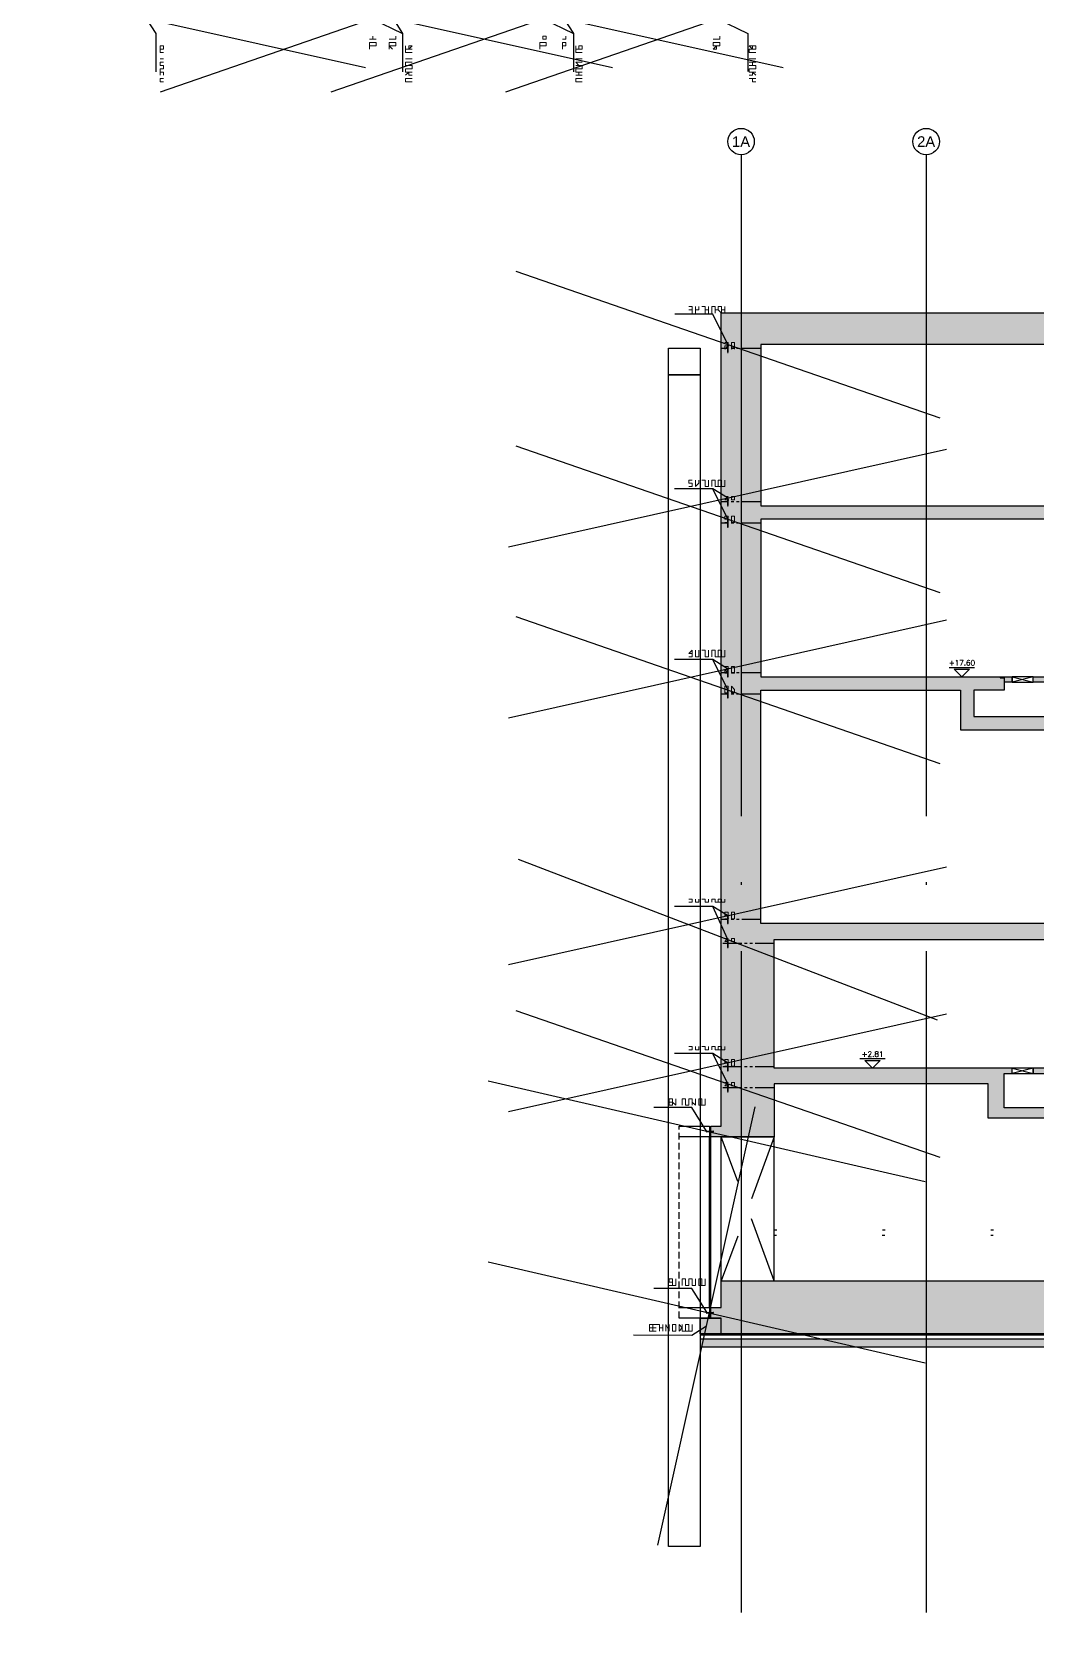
# Model space of a CAD drawing. Header units: inches. Extents: x 400392 to 401495, y 4543971 to 4544133.
# Drawn here: x 400877.8 to 400915.8, y 4543985.5 to 4544046 of the extents above; entities that cross this region are included whole.
import ezdxf
from ezdxf.enums import TextEntityAlignment as Align

# ---------------------------------------------------------------- set-up
doc = ezdxf.new("R2010")
doc.units = ezdxf.units.IN
doc.header["$MEASUREMENT"] = 0
for name, pattern in [('ACAD_ISO05W100', [33, 24, -3, 0, -3, 0, -3]), ('AKS', [3, 2.5, -0.25, 0, -0.25]), ('CIZGI', [0.4, 0.25, -0.15]), ('CONTINU', [0]), ('Dot', [4, 0, -4]), ('HIDDEN', [0.375, 0.25, -0.125]), ('UUC-ST-KAL-I05-101-U-000$0$ACAD_ISO05W100', [33, 24, -3, 0, -3, 0, -3])]:
    doc.linetypes.add(name, pattern=pattern)
for name, color, linetype in [('aks prota', 2, 'AKS'), ('caks prota', 4, 'Continuous'), ('görünüş prota', 4, 'Continuous'), ('inşaat derzi prota', 11, 'Continuous'), ('kesik prota', 2, 'CIZGI'), ('kesit prota', 1, 'Continuous'), ('kesit tarama prota', 252, 'Continuous'), ('kolon tarama prota', 252, 'Continuous'), ('kot prota', 4, 'Continuous'), ('merdiven prota', 2, 'Continuous'), ('not çizgisi prota', 4, 'Continuous'), ('PRT-CST-rc_level', 6, 'Continuous'), ('PRT-CST-rc_levermark', 4, 'Continuous'), ('st_s_su tutucu', 2, 'Continuous'), ('st_s_ölçü', 4, 'Continuous'), ('taks prota', 7, 'Continuous'), ('UUC-ST-KAL-I05-101-U-000$0$st_s_su tutucu', 2, 'Continuous')]:
    doc.layers.add(name, color=color, linetype=linetype)
doc.layers.add('PRT-KD-kazik', color=172, linetype='Continuous', lineweight=25)
doc.styles.add('OLCU', font='romanstw.shx')
doc.styles.add('TAKS', font='Arial Unicode.ttf')
doc.dimstyles.new('1-50', dxfattribs={"dimtxt": 10, "dimasz": 4, "dimexe": 4, "dimexo": 8, "dimgap": 4, "dimtad": 1, "dimdec": 1, "dimrnd": 0.05, "dimzin": 9, "dimdsep": 46, "dimtxsty": 'OLCU', "dimblk1": 'OBLIQUE', "dimblk2": 'OBLIQUE', "dimsah": 1, "dimcen": 2, "dimdle": 4, "dimclrd": 4, "dimclre": 4, "dimclrt": 3, "dimadec": 1, "dimazin": 0, "dimtfac": 1, "dimtdec": 1, "dimtix": 1, "dimtmove": 2, "dimatfit": 3, "dimldrblk": 'OBLIQUE', "dimfxl": 1, "dimtvp": 1, "dimtolj": 1, "dimtzin": 1, "dimarcsym": 0})

# ---------------------------------------------------------------- blocks, each defined once
blk = doc.blocks.new('KOTK5')
at = {"layer": 'PRT-CST-rc_levermark'}
blk.add_line((217, 160), (-213, 160), dxfattribs=at)
blk.add_lwpolyline([(130, 130), (-130, 130), (0, 0)], close=True, dxfattribs=at)
at = {"layer": 'PRT-CST-rc_level', "style": 'OLCU'}
blk.add_attdef('000.00', text='', height=90, dxfattribs=at).set_placement((0, 193), align=Align.CENTER)
blk = doc.blocks.new('_Oblique')
at = {"layer": 'st_s_ölçü', "lineweight": -2}
blk.add_line((-0.5, -0.5), (0.5, 0.5), dxfattribs=at)
blk = doc.blocks.new('D')
at = {"layer": 'st_s_su tutucu', "linetype": 'CONTINU', "ltscale": 0.2}
for p, q in [((-39988, 52508), (-39993, 52508)), ((-39993, 52508), (-39993, 52507)), ((-39993, 52507), (-39991, 52506)), ((-39991, 52499), (-39992, 52499)), ((-39992, 52499), (-39992, 52498)), ((-39992, 52498), (-39991, 52498)), ((-39991, 52489), (-39992, 52489)), ((-39992, 52489), (-39992, 52488)), ((-39992, 52488), (-39991, 52488)), ((-39991, 52479), (-39992, 52479)), ((-39992, 52479), (-39992, 52478)), ((-39992, 52478), (-39991, 52478)), ((-39991, 52506), (-39991, 52499)), ((-39991, 52498), (-39991, 52489)), ((-39991, 52488), (-39991, 52479)), ((-39991, 52469), (-39991, 52478)), ((-39990, 52506), (-39988, 52507)), ((-39990, 52499), (-39990, 52506)), ((-39989, 52499), (-39990, 52499)), ((-39990, 52489), (-39990, 52498)), ((-39990, 52498), (-39989, 52498)), ((-39989, 52489), (-39990, 52489)), ((-39990, 52479), (-39990, 52488)), ((-39990, 52488), (-39989, 52488)), ((-39989, 52479), (-39990, 52479)), ((-39990, 52478), (-39989, 52478)), ((-39990, 52478), (-39990, 52469)), ((-39989, 52498), (-39989, 52499)), ((-39989, 52488), (-39989, 52489)), ((-39989, 52478), (-39989, 52479)), ((-39988, 52507), (-39988, 52508)), ((-39993, 52449), (-39991, 52450)), ((-39993, 52448), (-39993, 52449)), ((-39988, 52448), (-39993, 52448)), ((-39992, 52468), (-39992, 52469)), ((-39992, 52469), (-39991, 52469)), ((-39991, 52468), (-39992, 52468)), ((-39992, 52458), (-39992, 52459)), ((-39992, 52459), (-39991, 52459)), ((-39991, 52458), (-39992, 52458)), ((-39991, 52459), (-39991, 52468)), ((-39991, 52450), (-39991, 52458)), ((-39990, 52469), (-39989, 52469)), ((-39989, 52468), (-39990, 52468)), ((-39990, 52468), (-39990, 52459)), ((-39990, 52459), (-39989, 52459)), ((-39989, 52458), (-39990, 52458)), ((-39990, 52458), (-39990, 52450)), ((-39990, 52450), (-39988, 52449)), ((-39989, 52469), (-39989, 52468)), ((-39989, 52459), (-39989, 52458)), ((-39988, 52449), (-39988, 52448))]:
    blk.add_line(p, q, dxfattribs=at)

msp = doc.modelspace()

# ---------------------------------------------------------------- hatches: boundary and pattern name
at = {"layer": 'kesit tarama prota'}
h = msp.add_hatch(color=256, dxfattribs=at)
h.dxf.hatch_style = 1
h.paths.add_polyline_path([(401009.087, 4544035.373), (400929.311, 4544035.373), (400929.311, 4544037.313), (400924.708, 4544037.313), (400924.708, 4544035.373), (400903.884, 4544035.373), (400903.884, 4544004.623), (400903.484, 4544004.623), (400903.484, 4544004.223), (400905.884, 4544004.223), (400905.884, 4544006.223), (400913.984, 4544006.223), (400913.984, 4544004.923), (400921.521, 4544004.923), (400921.521, 4544006.223), (401005.385, 4544006.223), (401005.385, 4544005.553), (401009.468, 4544005.553), (401009.468, 4544005.953), (401008.787, 4544005.953), (401008.787, 4544021.113), (401009.087, 4544021.113), (401009.087, 4544021.613), (400989.648, 4544021.613), (400989.648, 4544020.313), (400991.689, 4544020.313), (400991.689, 4544021.113), (401005.385, 4544021.113), (401005.385, 4544012.283), (400995.602, 4544012.283), (400995.602, 4544014.583), (400996.293, 4544014.583), (400996.293, 4544014.983), (400973.825, 4544014.983), (400973.825, 4544014.583), (400974.506, 4544014.583), (400974.506, 4544012.283), (400932.632, 4544012.283), (400945.328, 4544019.613), (400948.697, 4544019.613), (400948.697, 4544021.113), (400953.892, 4544021.113), (400953.892, 4544019.613), (400960.192, 4544019.613), (400960.192, 4544021.113), (400978.418, 4544021.113), (400978.418, 4544020.313), (400979.61, 4544020.313), (400979.61, 4544019.613), (400981.917, 4544019.613), (400989.56, 4544016.043), (400989.56, 4544016.62), (400984.759, 4544018.863), (400985.629, 4544018.863), (400986.469, 4544018.478), (400986.469, 4544018.823), (400986.469, 4544018.993), (400986.098, 4544018.993), (400986.098, 4544019.163), (400984.325, 4544019.163), (400984.325, 4544019.333), (400983.955, 4544019.333), (400983.955, 4544019.503), (400983.544, 4544019.503), (400983.544, 4544019.43), (400982.083, 4544020.113), (400980.461, 4544020.113), (400980.461, 4544021.613), (400960.88, 4544021.613), (400968.605, 4544026.073), (400972.627, 4544026.073), (400972.627, 4544027.573), (400978.929, 4544027.573), (400978.929, 4544026.573), (400979.95, 4544026.573), (400979.95, 4544027.573), (401009.087, 4544027.573), (401009.087, 4544028.073), (400969.803, 4544028.073), (400969.803, 4544027.923), (400969.513, 4544027.923), (400969.513, 4544027.753), (400969.223, 4544027.753), (400969.223, 4544027.583), (400968.933, 4544027.583), (400968.933, 4544027.413), (400968.643, 4544027.413), (400968.643, 4544027.243), (400968.353, 4544027.243), (400968.353, 4544027.073), (400968.063, 4544027.073), (400968.063, 4544026.903), (400967.773, 4544026.903), (400967.773, 4544026.733), (400967.483, 4544026.733), (400967.483, 4544026.563), (400967.193, 4544026.563), (400967.193, 4544026.393), (400966.903, 4544026.393), (400966.903, 4544026.223), (400966.613, 4544026.223), (400966.613, 4544026.053), (400966.323, 4544026.053), (400966.323, 4544025.883), (400965.133, 4544025.883), (400965.133, 4544025.713), (400964.843, 4544025.713), (400964.843, 4544025.543), (400964.553, 4544025.543), (400964.553, 4544025.373), (400964.263, 4544025.373), (400964.263, 4544025.203), (400963.973, 4544025.203), (400963.973, 4544025.033), (400963.683, 4544025.033), (400963.683, 4544024.863), (400963.393, 4544024.863), (400963.393, 4544024.693), (400963.103, 4544024.693), (400963.103, 4544024.523), (400962.813, 4544024.523), (400962.813, 4544024.353), (400962.523, 4544024.353), (400962.523, 4544024.183), (400962.233, 4544024.183), (400962.233, 4544024.013), (400961.943, 4544024.013), (400961.943, 4544023.843), (400961.653, 4544023.843), (400961.653, 4544023.673), (400960.463, 4544023.673), (400960.463, 4544023.503), (400960.173, 4544023.503), (400960.173, 4544023.333), (400959.883, 4544023.333), (400959.883, 4544023.163), (400959.593, 4544023.163), (400959.593, 4544022.993), (400959.303, 4544022.993), (400959.303, 4544022.823), (400959.013, 4544022.823), (400959.013, 4544022.653), (400958.723, 4544022.653), (400958.723, 4544022.483), (400958.433, 4544022.483), (400958.433, 4544022.313), (400958.143, 4544022.313), (400958.143, 4544022.143), (400957.853, 4544022.143), (400957.853, 4544021.973), (400957.563, 4544021.973), (400957.563, 4544021.803), (400957.273, 4544021.803), (400957.273, 4544021.613), (400955.517, 4544021.613), (400955.517, 4544021.413), (400957.283, 4544021.413), (400957.283, 4544020.113), (400954.392, 4544020.113), (400954.392, 4544021.413), (400954.717, 4544021.413), (400954.717, 4544021.613), (400947.405, 4544021.613), (400947.405, 4544021.463), (400947.115, 4544021.463), (400947.115, 4544021.293), (400946.825, 4544021.293), (400946.825, 4544021.123), (400946.535, 4544021.123), (400946.535, 4544020.953), (400946.245, 4544020.953), (400946.245, 4544020.783), (400945.955, 4544020.783), (400945.955, 4544020.613), (400945.665, 4544020.613), (400945.665, 4544020.443), (400945.375, 4544020.443), (400945.375, 4544020.273), (400945.085, 4544020.273), (400945.085, 4544020.103), (400944.795, 4544020.103), (400944.795, 4544019.933), (400944.505, 4544019.933), (400944.505, 4544019.763), (400944.215, 4544019.763), (400944.215, 4544019.593), (400943.925, 4544019.593), (400943.925, 4544019.423), (400943.635, 4544019.423), (400943.635, 4544019.253), (400942.435, 4544019.253), (400942.435, 4544019.083), (400942.145, 4544019.083), (400942.145, 4544018.913), (400941.855, 4544018.913), (400941.855, 4544018.743), (400941.565, 4544018.743), (400941.565, 4544018.573), (400941.275, 4544018.573), (400941.275, 4544018.403), (400940.985, 4544018.403), (400940.985, 4544018.233), (400940.695, 4544018.233), (400940.695, 4544018.063), (400940.405, 4544018.063), (400940.405, 4544017.893), (400940.115, 4544017.893), (400940.115, 4544017.723), (400939.825, 4544017.723), (400939.825, 4544017.553), (400939.535, 4544017.553), (400939.535, 4544017.383), (400939.245, 4544017.383), (400939.245, 4544017.213), (400938.955, 4544017.213), (400938.955, 4544017.043), (400938.665, 4544017.043), (400938.665, 4544016.873), (400937.465, 4544016.873), (400937.465, 4544016.703), (400937.175, 4544016.703), (400937.175, 4544016.533), (400936.885, 4544016.533), (400936.885, 4544016.363), (400936.595, 4544016.363), (400936.595, 4544016.193), (400936.305, 4544016.193), (400936.305, 4544016.023), (400936.015, 4544016.023), (400936.015, 4544015.853), (400935.725, 4544015.853), (400935.725, 4544015.683), (400935.435, 4544015.683), (400935.435, 4544015.513), (400935.145, 4544015.513), (400935.145, 4544015.343), (400934.855, 4544015.343), (400934.855, 4544015.173), (400934.565, 4544015.173), (400934.565, 4544015.003), (400934.275, 4544015.003), (400934.275, 4544014.833), (400933.985, 4544014.833), (400933.985, 4544014.663), (400933.695, 4544014.663), (400933.695, 4544014.493), (400932.495, 4544014.493), (400932.495, 4544014.323), (400932.205, 4544014.323), (400932.205, 4544014.153), (400931.915, 4544014.153), (400931.915, 4544013.983), (400931.625, 4544013.983), (400931.625, 4544013.813), (400931.335, 4544013.813), (400931.335, 4544013.643), (400931.045, 4544013.643), (400931.045, 4544013.473), (400930.755, 4544013.473), (400930.755, 4544013.303), (400930.465, 4544013.303), (400930.465, 4544013.133), (400930.175, 4544013.133), (400930.175, 4544012.963), (400929.885, 4544012.963), (400929.885, 4544012.793), (400929.595, 4544012.793), (400929.595, 4544012.623), (400929.305, 4544012.623), (400929.305, 4544012.453), (400929.015, 4544012.453), (400929.015, 4544012.283), (400928.725, 4544012.283), (400928.725, 4544012.113), (400928.435, 4544012.113), (400928.435, 4544011.943), (400927.235, 4544011.943), (400927.235, 4544011.773), (400926.945, 4544011.773), (400926.945, 4544011.603), (400926.655, 4544011.603), (400926.655, 4544011.433), (400926.365, 4544011.433), (400926.365, 4544011.263), (400926.075, 4544011.263), (400926.075, 4544011.093), (400925.785, 4544011.093), (400925.785, 4544010.923), (400925.495, 4544010.923), (400925.495, 4544010.753), (400925.205, 4544010.753), (400925.205, 4544010.583), (400924.915, 4544010.583), (400924.915, 4544010.413), (400924.625, 4544010.413), (400924.625, 4544010.243), (400924.335, 4544010.243), (400924.335, 4544010.073), (400924.045, 4544010.073), (400924.045, 4544009.903), (400923.755, 4544009.903), (400923.755, 4544009.733), (400923.465, 4544009.733), (400923.465, 4544009.563), (400923.175, 4544009.563), (400923.175, 4544009.393), (400921.975, 4544009.393), (400921.975, 4544009.223), (400921.685, 4544009.223), (400921.685, 4544009.053), (400921.395, 4544009.053), (400921.395, 4544008.883), (400921.105, 4544008.883), (400921.105, 4544008.713), (400920.815, 4544008.713), (400920.815, 4544008.543), (400920.525, 4544008.543), (400920.525, 4544008.373), (400920.235, 4544008.373), (400920.235, 4544008.203), (400919.945, 4544008.203), (400919.945, 4544008.033), (400919.655, 4544008.033), (400919.655, 4544007.863), (400919.365, 4544007.863), (400919.365, 4544007.693), (400919.075, 4544007.693), (400919.075, 4544007.523), (400918.785, 4544007.523), (400918.785, 4544007.353), (400918.495, 4544007.353), (400918.495, 4544007.183), (400918.205, 4544007.183), (400918.205, 4544007.013), (400917.915, 4544007.013), (400917.915, 4544006.523), (400917.615, 4544006.523), (400917.615, 4544006.823), (400915.684, 4544006.823), (400915.684, 4544006.623), (400917.415, 4544006.623), (400917.415, 4544006.323), (400917.915, 4544006.323), (400917.915, 4544005.323), (400914.584, 4544005.323), (400914.584, 4544006.623), (400914.884, 4544006.623), (400914.884, 4544006.823), (400905.884, 4544006.823), (400905.884, 4544011.683), (400917.534, 4544011.683), (400917.534, 4544011.283), (400918.734, 4544011.283), (400918.734, 4544012.283), (400905.384, 4544012.283), (400905.384, 4544021.113), (400912.934, 4544021.113), (400912.934, 4544019.613), (400917.668, 4544019.613), (400920.266, 4544021.113), (400934.034, 4544021.113), (400934.034, 4544020.413), (400934.634, 4544020.413), (400934.634, 4544021.613), (400921.132, 4544021.613), (400928.857, 4544026.073), (400932.819, 4544026.073), (400932.819, 4544027.573), (400960.634, 4544027.573), (400960.634, 4544028.073), (400930.015, 4544028.073), (400930.015, 4544027.923), (400929.725, 4544027.923), (400929.725, 4544027.753), (400929.435, 4544027.753), (400929.435, 4544027.583), (400929.145, 4544027.583), (400929.145, 4544027.413), (400928.855, 4544027.413), (400928.855, 4544027.243), (400928.565, 4544027.243), (400928.565, 4544027.073), (400928.275, 4544027.073), (400928.275, 4544026.903), (400927.985, 4544026.903), (400927.985, 4544026.733), (400927.695, 4544026.733), (400927.695, 4544026.563), (400927.405, 4544026.563), (400927.405, 4544026.393), (400927.115, 4544026.393), (400927.115, 4544026.223), (400926.825, 4544026.223), (400926.825, 4544026.053), (400926.535, 4544026.053), (400926.535, 4544025.883), (400925.335, 4544025.883), (400925.335, 4544025.713), (400925.045, 4544025.713), (400925.045, 4544025.543), (400924.755, 4544025.543), (400924.755, 4544025.373), (400924.465, 4544025.373), (400924.465, 4544025.203), (400924.175, 4544025.203), (400924.175, 4544025.033), (400923.885, 4544025.033), (400923.885, 4544024.863), (400923.595, 4544024.863), (400923.595, 4544024.693), (400923.305, 4544024.693), (400923.305, 4544024.523), (400923.015, 4544024.523), (400923.015, 4544024.353), (400922.725, 4544024.353), (400922.725, 4544024.183), (400922.435, 4544024.183), (400922.435, 4544024.013), (400922.145, 4544024.013), (400922.145, 4544023.843), (400921.855, 4544023.843), (400921.855, 4544023.673), (400920.655, 4544023.673), (400920.655, 4544023.503), (400920.365, 4544023.503), (400920.365, 4544023.333), (400920.075, 4544023.333), (400920.075, 4544023.163), (400919.785, 4544023.163), (400919.785, 4544022.993), (400919.495, 4544022.993), (400919.495, 4544022.823), (400919.205, 4544022.823), (400919.205, 4544022.653), (400918.915, 4544022.653), (400918.915, 4544022.483), (400918.625, 4544022.483), (400918.625, 4544022.313), (400918.335, 4544022.313), (400918.335, 4544022.143), (400918.045, 4544022.143), (400918.045, 4544021.973), (400917.755, 4544021.973), (400917.755, 4544021.803), (400917.465, 4544021.803), (400917.465, 4544021.613), (400915.684, 4544021.613), (400915.684, 4544021.413), (400917.475, 4544021.413), (400917.475, 4544020.113), (400913.434, 4544020.113), (400913.434, 4544021.113), (400914.584, 4544021.113), (400914.584, 4544021.413), (400914.884, 4544021.413), (400914.884, 4544021.613), (400905.384, 4544021.613), (400905.384, 4544027.573), (400917.534, 4544027.573), (400917.534, 4544027.073), (400918.134, 4544027.073), (400918.134, 4544028.073), (400905.384, 4544028.073), (400905.384, 4544034.173), (400925.208, 4544034.173), (400925.208, 4544036.813), (400928.811, 4544036.813), (400928.811, 4544034.173), (401009.087, 4544034.173)])
h.paths.add_polyline_path([(400932.319, 4544027.873), (400932.319, 4544026.573), (400928.108, 4544026.573), (400930.325, 4544027.873)], flags=16)
h.paths.add_polyline_path([(400926.545, 4544025.683), (400926.545, 4544025.316), (400922.165, 4544022.787), (400922.165, 4544023.623), (400925.679, 4544025.683)], flags=16)
h.paths.add_polyline_path([(400945.498, 4544020.113), (400947.715, 4544021.413), (400948.197, 4544021.413), (400948.197, 4544020.113)], flags=16)
h.paths.add_polyline_path([(400937.809, 4544016.673), (400938.665, 4544016.673), (400938.665, 4544016.343), (400933.995, 4544013.647), (400933.995, 4544014.437)], flags=16)
h.paths.add_polyline_path([(400921.865, 4544023.473), (400921.865, 4544022.614), (400917.775, 4544020.252), (400917.775, 4544021.583), (400920.999, 4544023.473)], flags=16)
h.paths.add_polyline_path([(400933.695, 4544014.293), (400933.695, 4544013.474), (400931.632, 4544012.283), (400929.978, 4544012.283), (400929.978, 4544012.615), (400932.839, 4544014.293)], flags=16)
h.paths.add_polyline_path([(400959.62, 4544011.683), (400959.62, 4544011.283), (401005.385, 4544011.283), (401005.385, 4544006.823), (400921.521, 4544006.823), (400929.938, 4544011.683), (400932.634, 4544011.683), (400932.634, 4544011.283), (400933.234, 4544011.283), (400933.234, 4544011.683)], flags=16)
h.paths.add_polyline_path([(400928.445, 4544011.743), (400928.445, 4544011.398), (400923.475, 4544008.529), (400923.475, 4544009.337), (400927.579, 4544011.743)], flags=16)
h.paths.add_polyline_path([(400957.583, 4544021.583), (400960.808, 4544023.473), (400961.653, 4544023.473), (400961.653, 4544022.637), (400959.692, 4544021.505), (400959.692, 4544020.113), (400957.583, 4544020.113)], flags=16)
h.paths.add_polyline_path([(400961.953, 4544023.617), (400965.478, 4544025.683), (400966.323, 4544025.683), (400966.323, 4544025.333), (400961.953, 4544022.81)], flags=16)
h.paths.add_polyline_path([(400923.175, 4544009.193), (400923.175, 4544008.356), (400920.721, 4544006.938), (400920.721, 4544005.323), (400918.215, 4544005.323), (400918.215, 4544006.787), (400922.319, 4544009.193)], flags=16)
h.paths.add_polyline_path([(400968.471, 4544026.91), (400970.113, 4544027.873), (400972.127, 4544027.873), (400972.127, 4544026.573), (400968.471, 4544026.573)], flags=16)
h.paths.add_polyline_path([(400975.016, 4544014.583), (400995.093, 4544014.583), (400995.093, 4544012.283), (400975.016, 4544012.283)], flags=16)
h = msp.add_hatch(color=256, dxfattribs=at)
h.dxf.hatch_style = 1
h.paths.add_polyline_path([(401009.468, 4543997.981), (401008.787, 4543997.981), (401008.787, 4543998.773), (400905.52, 4543998.773), (400905.384, 4543998.773), (400905.384, 4543998.773), (400903.884, 4543998.773), (400903.884, 4543997.773), (400903.484, 4543997.773), (400903.484, 4543997.373), (400903.884, 4543997.373), (400903.884, 4543996.773), (400973.295, 4543996.773), (400973.57, 4543996.223), (400996.538, 4543996.223), (400996.813, 4543996.773), (401008.787, 4543996.773), (401008.787, 4543997.581), (401009.468, 4543997.581)])
h = msp.add_hatch(color=256, dxfattribs=at)
h.dxf.hatch_style = 1
h.paths.add_polyline_path([(400903.884, 4543997.373), (400903.084, 4543997.373), (400903.084, 4543996.773), (400903.884, 4543996.773)])
h = msp.add_hatch(dxfattribs=at)
h.set_pattern_fill('AR-CONC', color=253, scale=0.001)
h.set_pattern_definition([(50, (401077.21183, 4543690.58115), (0.18218467, -0.015939086), [0.01905, -0.20955]), (355, (401077.21183, 4543690.58115), (-0.03524342, 0.19105685), [0.01524, -0.16764058]), (100.451445, (401077.22701, 4543690.57982), (0.14694125, 0.17511775), [0.01619001, -0.17809024]), (46.1842, (401077.21183, 4543690.63195), (0.27107904, -0.04204233), [0.028575, -0.314325]), (96.63556, (401077.23442, 4543690.62845), (0.23740413, 0.24742612), [0.02428502, -0.2671356]), (351.18415, (401077.21183, 4543690.63195), (0.23740413, 0.24742612), [0.02285997, -0.25145973]), (21, (401077.23723, 4543690.61925), (0.15161439, -0.1022652), [0.01905, -0.20955]), (326, (401077.23723, 4543690.61925), (0.06180203, 0.18418797), [0.01524, -0.16764]), (71.451445, (401077.24986, 4543690.61073), (0.21341642, 0.08192277), [0.01619001, -0.17808994]), (37.5, (401077.21183, 4543690.58115), (0.003088603, 0.084555039), [0, -0.165608, 0, -0.17018, 0, -0.168275]), (7.5, (401077.21183, 4543690.58115), (0.066819663, 0.100180575), [0, -0.097028, 0, -0.161798, 0, -0.064135]), (327.5, (401077.15519, 4543690.58115), (0.135590595, -0.005728744), [0, -0.0635, 0, -0.19812, 0, -0.26289]), (317.5, (401077.12979, 4543690.58115), (0.14812918, 0.02542649), [0, -0.08255, 0, -0.131572, 0, -0.18669])])
h.paths.add_polyline_path([(400996.847, 4543995.723), (400997.122, 4543996.273), (401009.587, 4543996.273), (401009.587, 4543996.573), (400996.936, 4543996.573), (400996.661, 4543996.023), (400973.447, 4543996.023), (400973.172, 4543996.573), (400903.084, 4543996.573), (400903.084, 4543996.273), (400972.986, 4543996.273), (400973.261, 4543995.723)])

# ---------------------------------------------------------------- linework, layer by layer
at = {"layer": 'aks prota', "ltscale": 10}
for p, q in [((400904.634, 4544041.346), (400904.634, 4543985.541)), ((400911.634, 4544041.346), (400911.634, 4543985.541))]:
    msp.add_line(p, q, dxfattribs=at)
at = {"layer": 'caks prota', "ltscale": 0.05}
for centre in [(400904.634, 4544041.846), (400911.634, 4544041.846)]:
    msp.add_circle(centre, 0.5, dxfattribs=at)
at = {"layer": 'görünüş prota', "color": 4}
msp.add_line((400905.884, 4543998.773), (400905.884, 4544004.223), dxfattribs=at)
at = {"layer": 'görünüş prota', "color": 4, "linetype": 'Dot'}
for p, q in [((400905.874, 4544000.502), (401005.374, 4544000.502)), ((400905.884, 4544000.703), (401005.385, 4544000.703))]:
    msp.add_line(p, q, dxfattribs=at)
at = {"layer": 'görünüş prota', "color": 4}
for points in [[(400915.684, 4544021.613), (400914.884, 4544021.613)], [(400914.884, 4544021.413), (400915.684, 4544021.413)], [(400915.684, 4544006.823), (400914.884, 4544006.823)], [(400914.884, 4544006.623), (400915.684, 4544006.623)], [(400903.484, 4543997.773), (400903.484, 4544004.223)], [(400903.884, 4543998.773), (400903.884, 4544004.223)]]:
    msp.add_lwpolyline(points, dxfattribs=at)
at = {"layer": 'görünüş prota'}
for points in [[(400903.884, 4543996.773), (400903.084, 4543996.773), (400903.084, 4543996.273)], [(401009.587, 4543996.723), (400996.844, 4543996.723), (400996.569, 4543996.173), (400973.539, 4543996.173), (400973.264, 4543996.723), (400903.084, 4543996.723)], [(401009.587, 4543996.573), (400996.936, 4543996.573), (400996.661, 4543996.023), (400973.447, 4543996.023), (400973.172, 4543996.573), (400903.084, 4543996.573)], [(401009.587, 4543996.273), (400997.122, 4543996.273), (400996.847, 4543995.723), (400973.261, 4543995.723), (400972.986, 4543996.273), (400903.084, 4543996.273)]]:
    msp.add_lwpolyline(points, dxfattribs=at)
at = {"layer": 'inşaat derzi prota', "linetype": 'ACAD_ISO05W100', "ltscale": 0.03}
for points in [[(400905.384, 4544034.023), (400903.884, 4544034.023)], [(400905.384, 4544028.223), (400903.884, 4544028.223)], [(400905.384, 4544027.423), (400903.884, 4544027.423)], [(400905.384, 4544021.763), (400903.884, 4544021.763)], [(400905.384, 4544020.963), (400903.884, 4544020.963)], [(400905.384, 4544012.433), (400903.884, 4544012.433)], [(400905.884, 4544011.533), (400903.884, 4544011.533)], [(400905.884, 4544006.873), (400903.884, 4544006.873)], [(400905.884, 4544006.073), (400903.884, 4544006.073)]]:
    msp.add_lwpolyline(points, dxfattribs=at)
at = {"layer": 'kesik prota', "ltscale": 10}
for points in [[(400914.884, 4544021.613), (400915.684, 4544021.413), (400915.684, 4544021.613), (400914.884, 4544021.413), (400914.884, 4544021.613)], [(400914.884, 4544006.823), (400915.684, 4544006.623), (400915.684, 4544006.823), (400914.884, 4544006.623), (400914.884, 4544006.823)], [(400905.884, 4543998.773), (400903.884, 4544004.223), (400905.884, 4544004.223), (400903.884, 4543998.773)]]:
    msp.add_lwpolyline(points, dxfattribs=at)
at = {"layer": 'kesit prota', "color": 1}
for p, q in [((400903.884, 4544004.623), (400903.884, 4544035.373)), ((400913.984, 4544006.223), (400905.884, 4544006.223)), ((400905.884, 4544006.223), (400905.884, 4544004.223)), ((400913.984, 4544004.923), (400913.984, 4544006.223)), ((400921.521, 4544004.923), (400913.984, 4544004.923)), ((400903.484, 4544004.223), (400903.484, 4544004.623)), ((400903.484, 4544004.623), (400903.884, 4544004.623)), ((400905.884, 4544004.223), (400903.484, 4544004.223))]:
    msp.add_line(p, q, dxfattribs=at)
for points in [[(400903.884, 4544035.373), (400924.708, 4544035.373), (400924.708, 4544037.313), (400929.311, 4544037.313), (400929.311, 4544035.373), (401009.087, 4544035.373), (401009.087, 4544034.173), (400928.811, 4544034.173), (400928.811, 4544036.813)], [(400928.811, 4544036.813), (400925.208, 4544036.813), (400925.208, 4544034.173), (400905.384, 4544034.173), (400905.384, 4544028.073), (400918.134, 4544028.073), (400918.134, 4544027.073), (400917.534, 4544027.073), (400917.534, 4544027.573)], [(400917.534, 4544027.573), (400905.384, 4544027.573), (400905.384, 4544021.613), (400914.884, 4544021.613), (400914.884, 4544021.413), (400914.584, 4544021.413), (400914.584, 4544021.113), (400913.434, 4544021.113), (400913.434, 4544020.113), (400917.475, 4544020.113)], [(400918.734, 4544012.283), (400905.384, 4544012.283), (400905.384, 4544021.113), (400912.934, 4544021.113), (400912.934, 4544019.613), (400917.668, 4544019.613)], [(400917.475, 4544021.413), (400915.684, 4544021.413), (400915.684, 4544021.613), (400917.465, 4544021.613)], [(400917.915, 4544005.323), (400914.584, 4544005.323), (400914.584, 4544006.623), (400914.884, 4544006.623), (400914.884, 4544006.823), (400905.884, 4544006.823), (400905.884, 4544011.683), (400917.534, 4544011.683)], [(400917.615, 4544006.823), (400915.684, 4544006.823), (400915.684, 4544006.623), (400917.415, 4544006.623)], [(400903.884, 4543997.373), (400903.484, 4543997.373), (400903.484, 4543997.773), (400903.884, 4543997.773), (400903.884, 4543998.773), (400905.384, 4543998.773), (400905.384, 4543998.773), (401008.787, 4543998.773), (401008.787, 4543997.981), (401009.468, 4543997.981), (401009.468, 4543997.581), (401008.787, 4543997.581), (401008.787, 4543996.773), (400996.813, 4543996.773), (400996.538, 4543996.223), (400973.57, 4543996.223)], [(400903.884, 4543996.773), (400903.084, 4543996.773), (400903.084, 4543997.373), (400903.884, 4543997.373)], [(400973.57, 4543996.223), (400973.295, 4543996.773), (400903.884, 4543996.773), (400903.884, 4543997.373)]]:
    msp.add_lwpolyline(points, dxfattribs=at)
at = {"layer": 'kolon tarama prota'}
msp.add_line((400903.434, 4543997.773), (400903.434, 4544004.223), dxfattribs=at)
for points in [[(400902.297, 4544004.623), (400903.434, 4544004.623), (400903.434, 4544004.223), (400902.297, 4544004.223)], [(400902.297, 4543997.773), (400903.434, 4543997.773), (400903.434, 4543997.373), (400902.297, 4543997.373)]]:
    msp.add_lwpolyline(points, dxfattribs=at)
at = {"layer": 'kolon tarama prota', "linetype": 'HIDDEN'}
msp.add_lwpolyline([(400902.297, 4543997.373), (400902.297, 4544004.623)], dxfattribs=at)
at = {"layer": 'merdiven prota', "linetype": 'HIDDEN', "ltscale": 10}
msp.add_lwpolyline([(400914.439, 4544021.613), (400914.439, 4544021.573), (400914.584, 4544021.573), (400914.584, 4544021.413)], dxfattribs=at)
at = {"layer": 'PRT-KD-kazik', "color": 3}
for points in [[(400901.884, 4544034.033), (400903.084, 4544034.033), (400903.084, 4544033.033), (400901.884, 4544033.033)], [(400901.884, 4544033.033), (400903.084, 4544033.033), (400903.084, 4543988.733), (400901.884, 4543988.733)]]:
    msp.add_lwpolyline(points, close=True, dxfattribs=at)
at = {"layer": 'st_s_ölçü', "color": 6, "lineweight": 0}
for points in [[(400890.706, 4544045.838), (400890.706, 4544045.714), (400890.706, 4544045.838), (400890.706, 4544045.714), (400890.83, 4544045.714), (400890.706, 4544045.714), (400890.582, 4544045.714)], [(400891.573, 4544045.838), (400891.573, 4544045.714), (400891.573, 4544045.838), (400891.573, 4544045.714), (400891.449, 4544045.714)], [(400897.142, 4544045.838), (400897.142, 4544045.714), (400897.142, 4544045.838), (400897.266, 4544045.838), (400897.266, 4544045.714), (400897.142, 4544045.714)], [(400898.008, 4544045.838), (400898.008, 4544045.714), (400898.008, 4544045.838), (400898.008, 4544045.714), (400897.884, 4544045.714)], [(400903.825, 4544045.838), (400903.825, 4544045.714), (400903.825, 4544045.838), (400903.825, 4544045.714), (400903.701, 4544045.714)], [(400882.786, 4544045.343), (400882.786, 4544045.466), (400882.662, 4544045.466), (400882.662, 4544045.343), (400882.662, 4544045.466)], [(400882.786, 4544045.343), (400882.662, 4544045.343), (400882.662, 4544045.219), (400882.786, 4544045.219)], [(400891.449, 4544045.59), (400891.325, 4544045.59)], [(400891.449, 4544045.343), (400891.325, 4544045.466), (400891.325, 4544045.343)], [(400892.068, 4544045.343), (400892.191, 4544045.466), (400892.068, 4544045.466), (400892.068, 4544045.343), (400891.944, 4544045.343), (400891.944, 4544045.466)], [(400892.191, 4544045.343), (400891.944, 4544045.343), (400891.944, 4544045.219), (400892.191, 4544045.219)], [(400898.627, 4544045.343), (400898.627, 4544045.466), (400898.503, 4544045.466), (400898.503, 4544045.343), (400898.379, 4544045.343), (400898.379, 4544045.466)], [(400898.627, 4544045.343), (400898.503, 4544045.343), (400898.379, 4544045.343), (400898.379, 4544045.219), (400898.503, 4544045.219), (400898.627, 4544045.219)], [(400905.186, 4544045.343), (400905.186, 4544045.466), (400905.062, 4544045.466), (400905.062, 4544045.343), (400904.939, 4544045.466), (400905.062, 4544045.466)], [(400905.186, 4544045.343), (400905.062, 4544045.343), (400904.939, 4544045.343), (400904.939, 4544045.219), (400905.062, 4544045.219), (400905.186, 4544045.219)], [(400882.786, 4544044.971), (400882.662, 4544044.971)], [(400882.786, 4544044.847), (400882.662, 4544044.847), (400882.662, 4544044.724), (400882.786, 4544044.724)], [(400882.786, 4544044.724), (400882.662, 4544044.724)], [(400882.786, 4544044.724), (400882.786, 4544044.6)], [(400892.191, 4544044.971), (400891.944, 4544044.971)], [(400892.191, 4544044.847), (400891.944, 4544044.847), (400891.944, 4544044.724), (400892.191, 4544044.724)], [(400892.191, 4544044.724), (400891.944, 4544044.724)], [(400892.191, 4544044.724), (400892.191, 4544044.6)], [(400898.627, 4544044.971), (400898.379, 4544044.971)], [(400898.627, 4544044.847), (400898.503, 4544044.847), (400898.379, 4544044.847), (400898.503, 4544044.724), (400898.627, 4544044.724)], [(400898.627, 4544044.724), (400898.379, 4544044.724)], [(400898.627, 4544044.724), (400898.627, 4544044.6)], [(400905.186, 4544044.971), (400904.939, 4544044.971)], [(400905.186, 4544044.847), (400905.062, 4544044.847), (400904.939, 4544044.847), (400905.062, 4544044.847), (400905.062, 4544044.724), (400905.186, 4544044.724)], [(400905.186, 4544044.724), (400904.939, 4544044.724)], [(400905.186, 4544044.724), (400905.186, 4544044.6)], [(400882.786, 4544044.6), (400882.662, 4544044.6), (400882.662, 4544044.476), (400882.786, 4544044.476)], [(400882.786, 4544044.352), (400882.786, 4544044.476), (400882.662, 4544044.476), (400882.662, 4544044.352)], [(400882.786, 4544044.229), (400882.662, 4544044.229), (400882.662, 4544044.105), (400882.786, 4544044.105)], [(400892.191, 4544044.6), (400891.944, 4544044.6), (400891.944, 4544044.476), (400892.191, 4544044.476)], [(400892.068, 4544044.352), (400892.191, 4544044.352), (400892.068, 4544044.352), (400892.068, 4544044.476), (400891.944, 4544044.352)], [(400892.191, 4544044.229), (400891.944, 4544044.229), (400891.944, 4544044.105), (400892.191, 4544044.105)], [(400898.627, 4544044.6), (400898.503, 4544044.6), (400898.379, 4544044.6), (400898.379, 4544044.476), (400898.503, 4544044.476), (400898.627, 4544044.476)], [(400898.627, 4544044.229), (400898.503, 4544044.229), (400898.379, 4544044.229), (400898.379, 4544044.105), (400898.503, 4544044.105), (400898.627, 4544044.105)], [(400905.186, 4544044.6), (400905.062, 4544044.6), (400904.939, 4544044.6), (400904.939, 4544044.476), (400905.062, 4544044.476), (400905.186, 4544044.476)], [(400905.186, 4544044.352), (400905.062, 4544044.476), (400905.062, 4544044.352), (400904.939, 4544044.352), (400905.062, 4544044.352)], [(400905.186, 4544044.229), (400905.062, 4544044.229), (400904.939, 4544044.229), (400905.062, 4544044.229), (400905.062, 4544044.105), (400905.186, 4544044.105)], [(400902.782, 4544035.612), (400902.659, 4544035.612), (400902.782, 4544035.612), (400902.782, 4544035.488), (400902.782, 4544035.364), (400902.782, 4544035.488), (400902.659, 4544035.488)], [(400902.906, 4544035.612), (400902.906, 4544035.488), (400902.906, 4544035.364), (400902.906, 4544035.488), (400903.03, 4544035.488), (400903.03, 4544035.612)], [(400903.154, 4544035.612), (400903.277, 4544035.612)], [(400903.277, 4544035.612), (400903.277, 4544035.364)], [(400903.277, 4544035.612), (400903.277, 4544035.488), (400903.401, 4544035.488), (400903.401, 4544035.364), (400903.401, 4544035.488), (400903.401, 4544035.612)], [(400903.525, 4544035.612), (400903.525, 4544035.364)], [(400903.525, 4544035.612), (400903.649, 4544035.612)], [(400903.649, 4544035.612), (400903.649, 4544035.488), (400903.649, 4544035.364), (400903.649, 4544035.488), (400903.773, 4544035.488), (400903.773, 4544035.612)], [(400903.896, 4544035.612), (400903.773, 4544035.612), (400903.773, 4544035.488), (400903.896, 4544035.364), (400903.896, 4544035.488)], [(400903.896, 4544035.612), (400903.896, 4544035.488), (400904.02, 4544035.488), (400904.02, 4544035.364), (400904.02, 4544035.488), (400904.02, 4544035.612)], [(400904.02, 4544034.251), (400904.144, 4544034.251), (400904.144, 4544034.127), (400904.02, 4544034.127)], [(400902.782, 4544029.053), (400902.659, 4544029.053), (400902.659, 4544028.929), (400902.782, 4544028.929), (400902.782, 4544028.805), (400902.659, 4544028.805)], [(400902.906, 4544029.053), (400902.906, 4544028.929), (400902.906, 4544028.805), (400903.03, 4544028.929), (400903.03, 4544029.053)], [(400903.154, 4544029.053), (400903.277, 4544029.053)], [(400903.277, 4544029.053), (400903.277, 4544028.805)], [(400903.277, 4544029.053), (400903.277, 4544028.929), (400903.277, 4544028.805), (400903.401, 4544028.805), (400903.401, 4544028.929), (400903.401, 4544029.053)], [(400903.525, 4544029.053), (400903.525, 4544028.805)], [(400903.525, 4544029.053), (400903.649, 4544029.053)], [(400903.649, 4544029.053), (400903.649, 4544028.929), (400903.649, 4544028.805), (400903.773, 4544028.805), (400903.773, 4544028.929), (400903.773, 4544029.053)], [(400903.896, 4544029.053), (400903.896, 4544028.929), (400903.896, 4544028.805), (400904.02, 4544028.805), (400904.02, 4544028.929), (400904.02, 4544029.053)], [(400904.02, 4544028.434), (400904.144, 4544028.434), (400904.02, 4544028.31)], [(400902.782, 4544022.493), (400902.782, 4544022.617), (400902.659, 4544022.493), (400902.782, 4544022.493), (400902.782, 4544022.37), (400902.659, 4544022.37)], [(400902.906, 4544022.617), (400902.906, 4544022.37), (400903.03, 4544022.37), (400903.03, 4544022.617)], [(400903.154, 4544022.617), (400903.277, 4544022.617)], [(400903.277, 4544022.617), (400903.277, 4544022.37)], [(400903.277, 4544022.617), (400903.277, 4544022.37), (400903.401, 4544022.37), (400903.401, 4544022.617)], [(400903.525, 4544022.617), (400903.525, 4544022.37)], [(400903.525, 4544022.617), (400903.649, 4544022.617)], [(400903.649, 4544022.617), (400903.649, 4544022.37), (400903.773, 4544022.37), (400903.773, 4544022.617)], [(400903.896, 4544022.493), (400903.896, 4544022.617), (400903.773, 4544022.617), (400903.773, 4544022.493), (400903.773, 4544022.37), (400903.896, 4544022.37)], [(400903.896, 4544022.617), (400903.896, 4544022.37), (400904.02, 4544022.37), (400904.02, 4544022.617)], [(400904.02, 4544021.998), (400904.144, 4544021.998), (400904.144, 4544021.875), (400904.02, 4544021.875)], [(400904.144, 4544021.875), (400904.144, 4544021.751)], [(400904.391, 4544021.875), (400904.391, 4544021.751)], [(400904.02, 4544021.132), (400904.02, 4544021.256), (400904.144, 4544021.256), (400904.144, 4544021.132), (400904.02, 4544021.132), (400904.02, 4544021.008)], [(400902.782, 4544013.211), (400902.659, 4544013.211), (400902.782, 4544013.211), (400902.782, 4544013.088), (400902.659, 4544013.088)], [(400902.906, 4544013.211), (400902.906, 4544013.088), (400903.03, 4544013.088), (400903.03, 4544013.211)], [(400903.154, 4544013.211), (400903.277, 4544013.211)], [(400903.277, 4544013.211), (400903.277, 4544013.088)], [(400903.277, 4544013.211), (400903.277, 4544013.088), (400903.401, 4544013.088), (400903.401, 4544013.211)], [(400903.525, 4544013.211), (400903.525, 4544013.088)], [(400903.525, 4544013.211), (400903.649, 4544013.211)], [(400903.649, 4544013.211), (400903.649, 4544013.088), (400903.773, 4544013.088), (400903.773, 4544013.211)], [(400903.896, 4544013.211), (400903.773, 4544013.211), (400903.773, 4544013.088), (400903.896, 4544013.088)], [(400903.896, 4544013.211), (400903.896, 4544013.088), (400904.02, 4544013.088), (400904.02, 4544013.211)], [(400904.02, 4544011.726), (400904.144, 4544011.726), (400904.02, 4544011.603)], [(400902.782, 4544007.642), (400902.659, 4544007.642), (400902.782, 4544007.642), (400902.782, 4544007.518), (400902.659, 4544007.518)], [(400902.906, 4544007.642), (400902.906, 4544007.518), (400903.03, 4544007.518), (400903.03, 4544007.642)], [(400903.154, 4544007.642), (400903.277, 4544007.642)], [(400903.277, 4544007.642), (400903.277, 4544007.518)], [(400903.277, 4544007.642), (400903.277, 4544007.518), (400903.401, 4544007.518), (400903.401, 4544007.642)], [(400903.525, 4544007.642), (400903.525, 4544007.518)], [(400903.525, 4544007.642), (400903.649, 4544007.642)], [(400903.649, 4544007.642), (400903.649, 4544007.518), (400903.773, 4544007.518), (400903.773, 4544007.642)], [(400903.896, 4544007.642), (400903.773, 4544007.642), (400903.773, 4544007.518), (400903.896, 4544007.518)], [(400903.896, 4544007.642), (400903.896, 4544007.518), (400904.02, 4544007.518), (400904.02, 4544007.642)], [(400904.02, 4544006.281), (400904.144, 4544006.281), (400904.02, 4544006.157)], [(400902.04, 4544005.662), (400901.916, 4544005.662), (400901.916, 4544005.538), (400902.04, 4544005.538), (400902.04, 4544005.415), (400901.916, 4544005.415), (400901.916, 4544005.538)], [(400902.04, 4544005.662), (400902.04, 4544005.538), (400902.164, 4544005.415), (400902.164, 4544005.538), (400902.164, 4544005.662)], [(400902.411, 4544005.662), (400902.411, 4544005.415)], [(400902.411, 4544005.662), (400902.535, 4544005.662)], [(400902.535, 4544005.662), (400902.535, 4544005.538), (400902.535, 4544005.415), (400902.659, 4544005.415), (400902.659, 4544005.538), (400902.659, 4544005.662)], [(400902.659, 4544005.662), (400902.782, 4544005.662)], [(400902.782, 4544005.662), (400902.782, 4544005.415)], [(400902.782, 4544005.662), (400902.782, 4544005.538), (400902.906, 4544005.415), (400902.906, 4544005.538), (400902.906, 4544005.662)], [(400903.154, 4544005.662), (400903.03, 4544005.662), (400903.03, 4544005.538), (400903.03, 4544005.415), (400903.154, 4544005.415), (400903.154, 4544005.538)], [(400903.154, 4544005.662), (400903.154, 4544005.538), (400903.154, 4544005.415), (400903.277, 4544005.415), (400903.277, 4544005.538), (400903.277, 4544005.662)], [(400902.04, 4543998.732), (400902.04, 4543998.855), (400901.916, 4543998.855), (400901.916, 4543998.732), (400902.04, 4543998.732), (400902.04, 4543998.608), (400901.916, 4543998.608)], [(400902.04, 4543998.855), (400902.04, 4543998.608), (400902.164, 4543998.608), (400902.164, 4543998.855)], [(400902.411, 4543998.855), (400902.411, 4543998.608)], [(400902.411, 4543998.855), (400902.535, 4543998.855)], [(400902.535, 4543998.855), (400902.535, 4543998.608), (400902.659, 4543998.608), (400902.659, 4543998.855)], [(400902.659, 4543998.855), (400902.782, 4543998.855)], [(400902.782, 4543998.855), (400902.782, 4543998.608)], [(400902.782, 4543998.855), (400902.782, 4543998.608), (400902.906, 4543998.608), (400902.906, 4543998.855)], [(400903.154, 4543998.732), (400903.154, 4543998.855), (400903.03, 4543998.855), (400903.03, 4543998.732), (400903.03, 4543998.608), (400903.154, 4543998.608)], [(400903.154, 4543998.855), (400903.154, 4543998.608), (400903.277, 4543998.608), (400903.277, 4543998.855)], [(400901.174, 4543996.875), (400901.174, 4543997.123), (400901.297, 4543997.123), (400901.297, 4543996.999), (400901.174, 4543996.999)], [(400901.174, 4543996.999), (400901.297, 4543996.999), (400901.297, 4543996.875), (400901.174, 4543996.875)], [(400901.297, 4543996.875), (400901.297, 4543997.123), (400901.421, 4543997.123)], [(400901.297, 4543996.999), (400901.421, 4543996.999)], [(400901.297, 4543996.875), (400901.421, 4543996.875)], [(400901.421, 4543997.123), (400901.545, 4543997.123)], [(400901.545, 4543997.123), (400901.545, 4543996.875)], [(400901.792, 4543996.875), (400901.792, 4543997.123), (400901.916, 4543996.875), (400901.916, 4543997.123)], [(400902.411, 4543997.123), (400902.411, 4543996.875), (400902.535, 4543996.875)], [(400902.659, 4543997.123), (400902.659, 4543996.999), (400902.659, 4543996.875), (400902.782, 4543996.875), (400902.782, 4543996.999), (400902.782, 4543997.123)]]:
    msp.add_lwpolyline(points, dxfattribs=at)
for points in [[(400890.582, 4544045.59), (400890.83, 4544045.59), (400890.83, 4544045.466), (400890.706, 4544045.466), (400890.582, 4544045.466), (400890.582, 4544045.59)], [(400890.582, 4544045.343), (400890.582, 4544045.466), (400890.582, 4544045.343)], [(400891.449, 4544045.714), (400891.325, 4544045.714), (400891.449, 4544045.714)], [(400891.325, 4544045.59), (400891.573, 4544045.59), (400891.573, 4544045.466), (400891.449, 4544045.466), (400891.325, 4544045.466), (400891.325, 4544045.59)], [(400897.018, 4544045.59), (400897.266, 4544045.59), (400897.266, 4544045.466), (400897.142, 4544045.466), (400897.018, 4544045.466), (400897.018, 4544045.59)], [(400897.018, 4544045.343), (400897.018, 4544045.466), (400897.018, 4544045.343)], [(400897.884, 4544045.59), (400898.008, 4544045.59), (400898.008, 4544045.466), (400897.884, 4544045.466), (400897.884, 4544045.59)], [(400897.884, 4544045.343), (400897.884, 4544045.466), (400897.884, 4544045.343)], [(400903.701, 4544045.714), (400903.577, 4544045.714), (400903.701, 4544045.714)], [(400903.701, 4544045.59), (400903.577, 4544045.59), (400903.701, 4544045.59)], [(400903.577, 4544045.59), (400903.825, 4544045.59), (400903.825, 4544045.466), (400903.701, 4544045.466), (400903.577, 4544045.466), (400903.577, 4544045.59)], [(400903.701, 4544045.343), (400903.701, 4544045.466), (400903.577, 4544045.343), (400903.701, 4544045.343)], [(400898.503, 4544044.352), (400898.627, 4544044.352), (400898.503, 4544044.352), (400898.503, 4544044.476), (400898.503, 4544044.352), (400898.379, 4544044.352), (400898.503, 4544044.352)], [(400904.02, 4544034.127), (400904.02, 4544034.003), (400904.144, 4544034.127), (400904.02, 4544034.127)], [(400904.144, 4544034.127), (400904.144, 4544034.003), (400904.144, 4544034.127)], [(400904.268, 4544034.003), (400904.268, 4544034.251), (400904.391, 4544034.251), (400904.391, 4544034.127), (400904.268, 4544034.003)], [(400904.391, 4544034.127), (400904.391, 4544034.003), (400904.391, 4544034.127)], [(400903.896, 4544028.929), (400903.896, 4544029.053), (400903.773, 4544029.053), (400903.773, 4544028.929), (400903.773, 4544028.805), (400903.896, 4544028.805), (400903.896, 4544028.929)], [(400904.02, 4544028.31), (400904.144, 4544028.31), (400904.02, 4544028.31)], [(400904.268, 4544028.31), (400904.268, 4544028.434), (400904.391, 4544028.434), (400904.391, 4544028.31), (400904.268, 4544028.31)], [(400904.02, 4544027.568), (400904.02, 4544027.691), (400904.144, 4544027.691), (400904.144, 4544027.568), (400904.02, 4544027.568)], [(400904.02, 4544027.444), (400904.144, 4544027.444), (400904.02, 4544027.444)], [(400904.268, 4544027.444), (400904.268, 4544027.691), (400904.391, 4544027.691), (400904.391, 4544027.568), (400904.391, 4544027.444), (400904.268, 4544027.444)], [(400904.02, 4544021.875), (400904.02, 4544021.751), (400904.144, 4544021.751), (400904.02, 4544021.875)], [(400904.268, 4544021.751), (400904.268, 4544021.998), (400904.391, 4544021.998), (400904.391, 4544021.875), (400904.391, 4544021.751), (400904.268, 4544021.751)], [(400904.268, 4544021.008), (400904.268, 4544021.256), (400904.391, 4544021.132), (400904.391, 4544021.008), (400904.268, 4544021.008)], [(400904.02, 4544021.008), (400904.144, 4544021.008), (400904.02, 4544021.008)], [(400904.02, 4544012.593), (400904.02, 4544012.716), (400904.144, 4544012.716), (400904.144, 4544012.593), (400904.02, 4544012.593)], [(400904.268, 4544012.469), (400904.268, 4544012.716), (400904.391, 4544012.716), (400904.391, 4544012.593), (400904.391, 4544012.469), (400904.268, 4544012.469)], [(400904.02, 4544012.469), (400904.144, 4544012.469), (400904.02, 4544012.469)], [(400904.02, 4544011.603), (400904.144, 4544011.603), (400904.02, 4544011.603)], [(400904.268, 4544011.603), (400904.268, 4544011.726), (400904.391, 4544011.726), (400904.391, 4544011.603), (400904.268, 4544011.603)], [(400904.02, 4544007.023), (400904.02, 4544007.147), (400904.144, 4544007.147), (400904.144, 4544007.023), (400904.02, 4544007.023)], [(400904.268, 4544006.9), (400904.268, 4544007.147), (400904.391, 4544007.147), (400904.391, 4544007.023), (400904.391, 4544006.9), (400904.268, 4544006.9)], [(400904.02, 4544006.9), (400904.144, 4544006.9), (400904.02, 4544006.9)], [(400904.02, 4544006.157), (400904.144, 4544006.157), (400904.02, 4544006.157)], [(400904.268, 4544006.157), (400904.268, 4544006.281), (400904.391, 4544006.281), (400904.391, 4544006.157), (400904.268, 4544006.157)], [(400901.669, 4543997.123), (400901.669, 4543996.999), (400901.545, 4543996.999), (400901.669, 4543996.999), (400901.669, 4543996.875), (400901.669, 4543996.999), (400901.669, 4543997.123)], [(400902.04, 4543996.875), (400902.04, 4543997.123), (400902.164, 4543997.123), (400902.164, 4543996.999), (400902.164, 4543996.875), (400902.04, 4543996.875)], [(400902.287, 4543997.123), (400902.287, 4543996.999), (400902.287, 4543996.875), (400902.411, 4543996.999), (400902.287, 4543997.123)], [(400902.659, 4543996.999), (400902.659, 4543997.123), (400902.535, 4543997.123), (400902.535, 4543996.999), (400902.535, 4543996.875), (400902.659, 4543996.875), (400902.659, 4543996.999)]]:
    msp.add_lwpolyline(points, close=True, dxfattribs=at)
at = {"layer": 'UUC-ST-KAL-I05-101-U-000$0$st_s_su tutucu', "linetype": 'UUC-ST-KAL-I05-101-U-000$0$ACAD_ISO05W100', "ltscale": 0.05}
for points in [[(400903.478, 4544004.402, -0.57735), (400903.477, 4544004.4), (400903.442, 4544004.4, -0.57735), (400903.44, 4544004.402), (400903.452, 4544004.423, 0.57735), (400903.451, 4544004.425), (400903.405, 4544004.425), (400903.405, 4544004.431), (400903.401, 4544004.431), (400903.401, 4544004.425), (400903.368, 4544004.425), (400903.368, 4544004.431), (400903.364, 4544004.431), (400903.364, 4544004.425), (400903.343, 4544004.425), (400903.334, 4544004.438), (400903.329, 4544004.438), (400903.329, 4544004.407), (400903.334, 4544004.407), (400903.343, 4544004.42), (400903.364, 4544004.42), (400903.364, 4544004.414), (400903.368, 4544004.414), (400903.368, 4544004.42), (400903.401, 4544004.42), (400903.401, 4544004.414), (400903.405, 4544004.414), (400903.405, 4544004.42), (400903.443, 4544004.42, -0.57735), (400903.444, 4544004.418), (400903.433, 4544004.398, 0.57735), (400903.434, 4544004.395), (400903.484, 4544004.395, 0.57735), (400903.486, 4544004.398), (400903.474, 4544004.418, -0.57735), (400903.476, 4544004.42), (400903.514, 4544004.42), (400903.514, 4544004.414), (400903.518, 4544004.414), (400903.518, 4544004.42), (400903.551, 4544004.42), (400903.551, 4544004.414), (400903.555, 4544004.414), (400903.555, 4544004.42), (400903.575, 4544004.42), (400903.584, 4544004.407), (400903.589, 4544004.407), (400903.589, 4544004.438), (400903.584, 4544004.438), (400903.575, 4544004.425), (400903.555, 4544004.425), (400903.555, 4544004.431), (400903.551, 4544004.431), (400903.551, 4544004.425), (400903.518, 4544004.425), (400903.518, 4544004.431), (400903.514, 4544004.431), (400903.514, 4544004.425), (400903.468, 4544004.425, 0.57735), (400903.466, 4544004.423)], [(400903.478, 4543997.552, -0.57735), (400903.477, 4543997.549), (400903.442, 4543997.549, -0.57735), (400903.44, 4543997.552), (400903.452, 4543997.572, 0.57735), (400903.451, 4543997.575), (400903.405, 4543997.575), (400903.405, 4543997.581), (400903.401, 4543997.581), (400903.401, 4543997.575), (400903.368, 4543997.575), (400903.368, 4543997.581), (400903.364, 4543997.581), (400903.364, 4543997.575), (400903.343, 4543997.575), (400903.334, 4543997.588), (400903.329, 4543997.588), (400903.329, 4543997.556), (400903.334, 4543997.556), (400903.343, 4543997.569), (400903.364, 4543997.569), (400903.364, 4543997.564), (400903.368, 4543997.564), (400903.368, 4543997.569), (400903.401, 4543997.569), (400903.401, 4543997.564), (400903.405, 4543997.564), (400903.405, 4543997.569), (400903.443, 4543997.569, -0.57735), (400903.444, 4543997.567), (400903.433, 4543997.547, 0.57735), (400903.434, 4543997.545), (400903.484, 4543997.545, 0.57735), (400903.486, 4543997.547), (400903.474, 4543997.567, -0.57735), (400903.476, 4543997.569), (400903.514, 4543997.569), (400903.514, 4543997.564), (400903.518, 4543997.564), (400903.518, 4543997.569), (400903.551, 4543997.569), (400903.551, 4543997.564), (400903.555, 4543997.564), (400903.555, 4543997.569), (400903.575, 4543997.569), (400903.584, 4543997.556), (400903.589, 4543997.556), (400903.589, 4543997.588), (400903.584, 4543997.588), (400903.575, 4543997.575), (400903.555, 4543997.575), (400903.555, 4543997.581), (400903.551, 4543997.581), (400903.551, 4543997.575), (400903.518, 4543997.575), (400903.518, 4543997.581), (400903.514, 4543997.581), (400903.514, 4543997.575), (400903.468, 4543997.575, 0.57735), (400903.466, 4543997.572)]]:
    msp.add_lwpolyline(points, format="xyb", close=True, dxfattribs=at)

# ---------------------------------------------------------------- block references
at = {"layer": 'kot prota', "linetype": 'CONTINU', "ltscale": 0.1}
ref = msp.add_blockref('KOTK5', (400912.986, 4544021.613), dxfattribs=dict(at, xscale=-0.002222222222222222, yscale=0.002222222222222222, zscale=0.002222222222222222, rotation=359.9999999999229))
ref.add_attrib('000.00', '+17.60', dxfattribs={"layer": 'PRT-CST-rc_level', "height": 0.2, "style": 'OLCU'}).set_placement((400912.986, 4544022.042), align=Align.CENTER)
ref = msp.add_blockref('KOTK5', (400909.607, 4544006.823), dxfattribs=dict(at, xscale=-0.002222222222222222, yscale=0.002222222222222222, zscale=0.002222222222222222, rotation=359.9999999999229))
ref.add_attrib('000.00', '+2.81', dxfattribs={"layer": 'PRT-CST-rc_level', "height": 0.2, "style": 'OLCU'}).set_placement((400909.607, 4544007.252), align=Align.CENTER)
at = {"layer": 'st_s_ölçü', "xscale": 0.004999999999999998, "yscale": 0.004999999999999998, "zscale": 0.004999999999999998, "rotation": 180.0000000000422}
for p in [(400704.183, 4544296.414), (400704.183, 4544290.614), (400704.183, 4544289.814), (400704.183, 4544284.154), (400704.183, 4544283.354), (400704.183, 4544274.824), (400704.183, 4544273.924), (400704.183, 4544269.264), (400704.183, 4544268.464)]:
    msp.add_blockref('D', p, dxfattribs=at)

# ---------------------------------------------------------------- texts
at = {"layer": 'taks prota', "style": 'TAKS'}
for s, p in [('1A', (400904.634, 4544041.846)), ('2A', (400911.634, 4544041.846))]:
    msp.add_text(s, height=0.4, rotation=359.50517, dxfattribs=at).set_placement(p, align=Align.MIDDLE_CENTER)

# ---------------------------------------------------------------- leaders
at = {"layer": 'not çizgisi prota'}
for points in [[(400882.152, 4544046.481), (400882.503, 4544045.929), (400882.503, 4544044.479)], [(400890.683, 4544046.488), (400891.833, 4544045.929), (400891.833, 4544044.491)], [(400891.482, 4544046.481), (400891.833, 4544045.929), (400891.833, 4544044.479)], [(400897.143, 4544046.488), (400898.293, 4544045.929), (400898.293, 4544044.491)], [(400897.942, 4544046.481), (400898.293, 4544045.929), (400898.293, 4544044.479)], [(400903.743, 4544046.488), (400904.893, 4544045.929), (400904.893, 4544044.491)], [(400904.129, 4544034.173), (400903.57, 4544035.323), (400902.132, 4544035.323)], [(400904.129, 4544027.575), (400903.571, 4544028.724), (400902.132, 4544028.724)], [(400904.122, 4544028.374), (400903.571, 4544028.724), (400902.12, 4544028.724)], [(400867.808, 4544027.992), (400868.36, 4544028.343), (400869.81, 4544028.343)], [(400904.129, 4544021.115), (400903.571, 4544022.264), (400902.132, 4544022.264)], [(400867.808, 4544021.532), (400868.36, 4544021.883), (400869.81, 4544021.883)], [(400904.122, 4544021.914), (400903.571, 4544022.264), (400902.12, 4544022.264)], [(400867.808, 4544015.002), (400868.36, 4544015.353), (400869.81, 4544015.353)], [(400904.129, 4544011.683), (400903.571, 4544012.934), (400902.132, 4544012.934)], [(400904.122, 4544012.584), (400903.571, 4544012.934), (400902.12, 4544012.934)], [(400904.129, 4544006.225), (400903.571, 4544007.374), (400902.132, 4544007.374)], [(400903.331, 4544004.438), (400902.77, 4544005.335), (400901.331, 4544005.335)], [(400904.122, 4544007.024), (400903.571, 4544007.374), (400902.12, 4544007.374)], [(400903.333, 4543997.589), (400902.772, 4543998.487), (400901.334, 4543998.487)], [(400903.328, 4543997.069), (400902.776, 4543996.718), (400900.562, 4543996.73)]]:
    msp.add_leader(points, dimstyle='1-50', override={"dimasz": 12, "dimgap": 4, "dimtad": 0}, dxfattribs=at)

doc.saveas('drawing.dxf')
